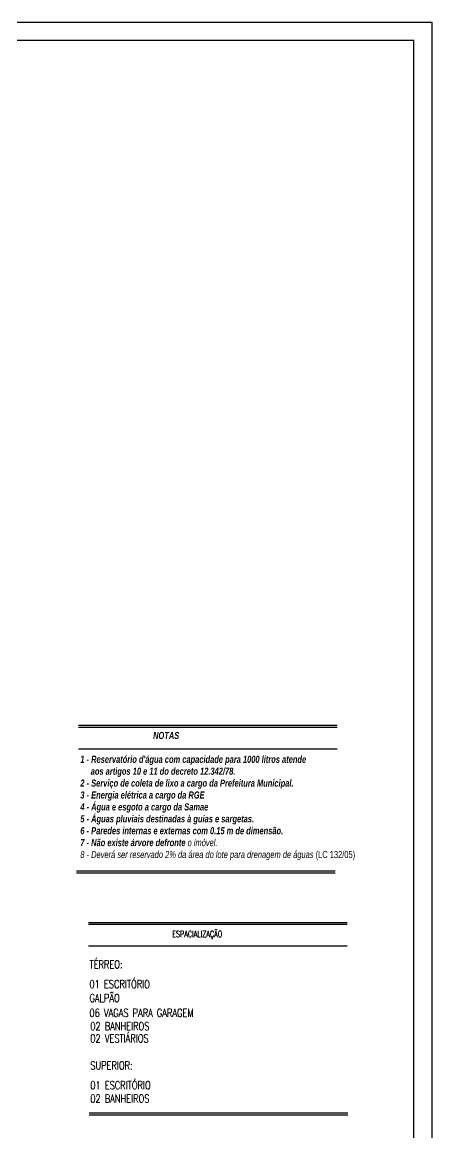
# Model space of a CAD drawing. Extents: x -4780 to 4154, y -1673 to 3208.
# Drawn here: x 706.91 to 718.38, y -458.94 to -427.82 of the extents above; entities that cross this region are included whole.
import ezdxf

# ---------------------------------------------------------------- set-up
doc = ezdxf.new("R2010")
doc.units = 0
doc.header["$MEASUREMENT"] = 0
for name, color, linetype in [('COTAS', 5, 'Continuous'), ('MG', 5, 'Continuous'), ('PENA01', 1, 'Continuous'), ('pena06', 4, 'Continuous'), ('PF', 9, 'Continuous')]:
    doc.layers.add(name, color=color, linetype=linetype)
doc.layers.add('TEXTO', color=5, linetype='Continuous', lineweight=9)
doc.styles.add('ROMAND', font='romand.shx', dxfattribs={"width": 0.75})

msp = doc.modelspace()

# ---------------------------------------------------------------- linework, layer by layer
at = {"layer": 'MG'}
for p, q in [((630.696, -427.821), (718.382, -427.821)), ((718.382, -427.821), (718.382, -482.689))]:
    msp.add_line(p, q, dxfattribs=at)
at = {"layer": 'PENA01'}
for p, q in [((708.48, -447.574), (715.73, -447.574)), ((708.48, -448.182), (715.73, -448.182)), ((708.426, -451.6), (715.676, -451.6)), ((708.761, -453.097), (716.011, -453.097)), ((708.761, -453.705), (716.011, -453.705)), ((708.783, -458.382), (716.033, -458.382))]:
    msp.add_line(p, q, dxfattribs=at)
at = {"layer": 'pena06'}
for p, q in [((708.48, -447.521), (715.73, -447.521)), ((708.426, -451.653), (715.676, -451.653)), ((708.761, -453.044), (716.011, -453.044)), ((708.783, -458.436), (716.033, -458.436))]:
    msp.add_line(p, q, dxfattribs=at)
at = {"layer": 'PF'}
for p in [(632.446, -428.321), (717.882, -482.189)]:
    msp.add_line(p, (717.882, -428.321), dxfattribs=at)

# ---------------------------------------------------------------- texts
at = {"layer": 'COTAS', "style": 'ROMAND', "width": 0.75}
for s, height, p in [('ESPACIALIZAÇÃO ', 0.175, (711.11, -453.458)), ('TÉRREO:', 0.225, (708.793, -454.334)), ('01 ESCRITÓRIO', 0.225, (708.793, -454.889)), ('GALPÃO', 0.225, (708.793, -455.277)), ('06 VAGAS PARA GARAGEM ', 0.225, (708.793, -455.693)), ('02 BANHEIROS', 0.225, (708.815, -456.066)), ('02 VESTIÁRIOS', 0.225, (708.815, -456.409)), ('SUPERIOR:', 0.225, (708.815, -457.166)), ('01 ESCRITÓRIO', 0.225, (708.815, -457.721)), ('02 BANHEIROS', 0.225, (708.815, -458.096))]:
    msp.add_text(s, height=height, dxfattribs=at).set_placement(p)
at = {"layer": 'TEXTO', "insert": (708.536, -447.375), "char_height": 0.2, "width": 16.7538, "attachment_point": 1, "style": 'ROMAND'}
msp.add_mtext("\\P{\\fArial|b0|i1|c0|p34;                                   \\fArial|b1|i1|c0|p34;NOTAS\\P\\P1 - Reservatório d'água com capacidade para 1000 litros atende\\P     aos artigos 10 e 11 do decreto 12.342/78.\\P2 - Serviço de coleta de lixo a cargo da Prefeitura Municipal.\\P3 - Energia elétrica a cargo da RGE\\P4 - Água e esgoto a cargo da Samae\\P5 - Águas pluviais destinadas à guias e sargetas.\\P6 - Paredes internas e externas com 0.15 m de dimensão.\\P7 - Não existe árvore defronte \\fArial|b0|i1|c0|p34;o imóvel.\\P8 - Deverá ser reservado 2% da área do lote para drenagem de águas\\fArial|b0|i0|c0|p34; (LC 132/05)}", dxfattribs=at)

doc.saveas('drawing.dxf')
